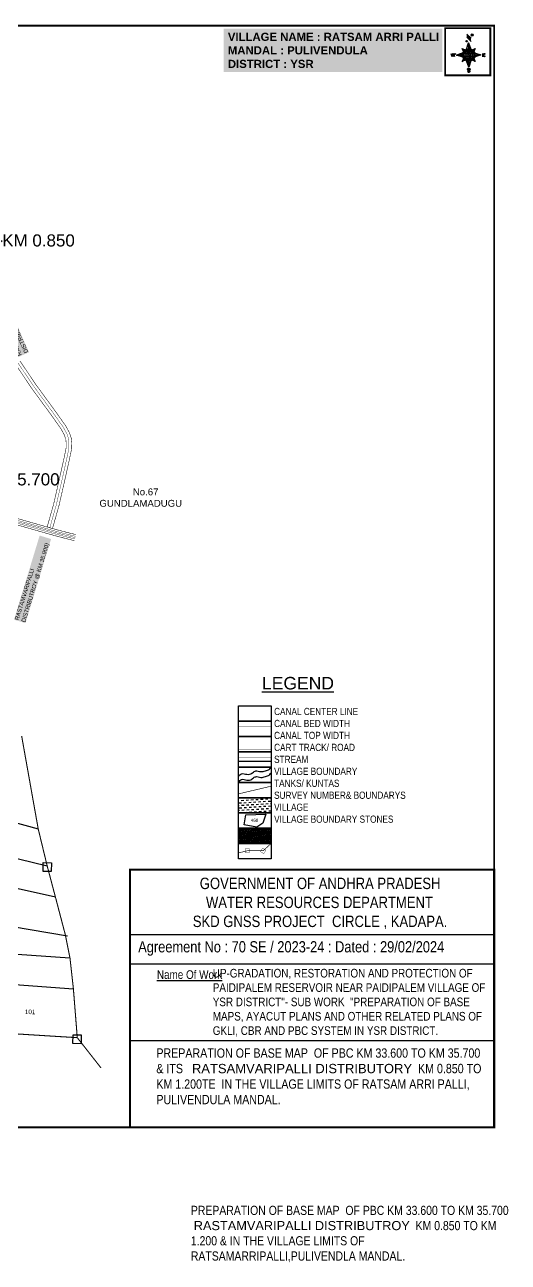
# Model space of a CAD drawing. Header units: millimetres. Extents: x 199975 to 213977, y 1596339 to 1602679.
# Drawn here: x 202735 to 204129, y 1598746 to 1602316 of the extents above; entities that cross this region are included whole.
import ezdxf
from ezdxf import colors
from ezdxf.entities.mleader import LeaderData, LeaderLine
from ezdxf.enums import TextEntityAlignment as Align
from ezdxf.math import Vec2, Vec3

# ---------------------------------------------------------------- set-up
doc = ezdxf.new("R2010")
doc.units = ezdxf.units.MM
doc.linetypes.add('ACAD_ISO02W100', pattern=[15, 12, -3])
doc.linetypes.add('HIDDEN2', pattern=[0.1875, 0.125, -0.0625])
for name, color, linetype in [('AQUADUCT', 1, 'Continuous'), ('bord', 1, 'Continuous'), ('CANAL1', 7, 'Continuous'), ('FRAME 025', 7, 'Continuous'), ('PLOT', 7, 'Continuous'), ('PLOT NO', 7, 'Continuous'), ('ROADS', 1, 'Continuous'), ('STRUCTURE', 5, 'Continuous'), ('TABLE', 7, 'Continuous'), ('tank', 4, 'Continuous'), ('TEXT', 1, 'Continuous'), ('text2', 7, 'Continuous'), ('TITLEBLOCK', 7, 'Continuous'), ('VILLAGE', 7, 'Continuous'), ('VILLAGE BOUNDARY', 5, 'Continuous'), ('VILLAGE BOUNDARY STONES', 1, 'Continuous'), ('VILLAGE BOUNDRY', 5, 'Continuous'), ('VILLAGE STONES', 240, 'Continuous')]:
    doc.layers.add(name, color=color, linetype=linetype)
doc.styles.add('A', font='arial.ttf')
doc.styles.add('ARIALN', font='ARIALN.TTF')
doc.styles.get("Standard").update_dxf_attribs({"font": 'arial.ttf'})
doc.linetypes.add('DOTS', pattern='A,1e-06,-3,["●",Standard,S=3,R=0,X=-1.25,Y=-1.25],-3', length=6.000001)
pattern_1 = [(267.297113149, (-8720374.938, 50637915.138), (10.5367255337, -0.497431438), [])]
pattern_2 = [(357.297113149, (-8720374.938, 50637915.138), (0.497431438, 10.5367255337), [])]

# ---------------------------------------------------------------- blocks, each defined once
blk = doc.blocks.new('*X13')
at = {"color": 0, "linetype": 'Continuous'}
for p, q in [((6321.6, 240.5), (6322.3, 241.2)), ((6321.6, 240.3), (6322.3, 241)), ((6321.6, 240.1), (6322.3, 240.8)), ((6321.6, 239.9), (6322.4, 240.7)), ((6321.6, 239.8), (6322.4, 240.6)), ((6321.6, 239.6), (6322.5, 240.5)), ((6321.6, 239.4), (6322.5, 240.3)), ((6321.6, 239.2), (6322.6, 240.2)), ((6321.7, 239.1), (6322.6, 240.1)), ((6321.8, 240.8), (6322.4, 241.4)), ((6321.8, 239), (6322.7, 240)), ((6321.8, 239), (6322.8, 239.9)), ((6321.9, 238.9), (6322.9, 239.8)), ((6322, 238.8), (6323, 239.7)), ((6322.1, 241.3), (6322.4, 241.6)), ((6322.1, 238.7), (6323.1, 239.6)), ((6322.2, 238.6), (6323.1, 239.6)), ((6322.3, 238.5), (6323.2, 239.5)), ((6322.4, 238.5), (6323.3, 239.4)), ((6322.5, 238.4), (6323.4, 239.3)), ((6322.7, 238.4), (6323.6, 239.3)), ((6322.8, 238.3), (6323.7, 239.2)), ((6322.9, 238.3), (6323.8, 239.1)), ((6323.1, 238.2), (6323.9, 239.1)), ((6323.2, 238.2), (6324, 239)), ((6323.3, 238.2), (6324.2, 239)), ((6323.5, 238.1), (6324.3, 238.9)), ((6323.7, 238.1), (6324.4, 238.9)), ((6323.8, 238.1), (6324.6, 238.8)), ((6324.1, 238.2), (6324.7, 238.8)), ((6324.3, 238.3), (6324.9, 238.8)), ((6324.6, 238.3), (6325.1, 238.8)), ((6324.8, 238.4), (6325.2, 238.8)), ((6325.1, 238.5), (6325.4, 238.8)), ((6325.4, 238.6), (6325.6, 238.8))]:
    blk.add_line(p, q, dxfattribs=at)
blk = doc.blocks.new('*X12')
at = {"color": 0, "linetype": 'Continuous'}
for p, q in [((6324.4, 240.3), (6324.5, 240.4)), ((6324.6, 240.3), (6324.8, 240.5)), ((6324.7, 240.2), (6325, 240.5)), ((6324.8, 240.2), (6325.2, 240.6)), ((6325, 240.1), (6325.5, 240.6)), ((6325.1, 240.1), (6325.6, 240.6)), ((6325.2, 240), (6325.8, 240.6)), ((6325.3, 240), (6326, 240.6)), ((6325.4, 239.9), (6326.1, 240.6)), ((6325.5, 239.8), (6326.2, 240.5)), ((6325.6, 239.8), (6326.3, 240.5)), ((6325.7, 239.7), (6326.5, 240.4)), ((6325.9, 239.6), (6326.6, 240.3)), ((6326, 239.5), (6326.7, 240.3)), ((6326, 239.4), (6326.8, 240.2)), ((6326.1, 239.3), (6327, 240.2)), ((6326.2, 239.3), (6327.1, 240.1)), ((6326.3, 239.2), (6327.1, 240)), ((6326.4, 239.1), (6327.2, 239.9)), ((6326.5, 239), (6327.3, 239.8)), ((6326.5, 238.9), (6327.4, 239.7)), ((6326.6, 238.8), (6327.5, 239.6)), ((6326.7, 238.7), (6327.5, 239.5)), ((6326.8, 238.6), (6327.6, 239.4)), ((6326.8, 238.5), (6327.7, 239.3)), ((6326.8, 236.5), (6327.4, 237)), ((6326.9, 238.3), (6327.8, 239.2)), ((6326.9, 238.2), (6327.9, 239.1)), ((6326.9, 236.8), (6327.6, 237.4)), ((6327, 238.1), (6327.8, 239)), ((6327, 237.9), (6327.8, 238.8)), ((6327, 237.8), (6327.8, 238.6)), ((6327, 237.6), (6327.8, 238.4)), ((6327, 237.4), (6327.8, 238.2)), ((6327, 237.3), (6327.8, 238)), ((6327, 237.1), (6327.8, 237.9))]:
    blk.add_line(p, q, dxfattribs=at)
blk = doc.blocks.new('H')
at = {"layer": 'bord', "extrusion": (0.000427885, 0.004792, 0.999988)}
h = blk.add_hatch(dxfattribs=at)
h.set_pattern_fill('LINE', color=8, scale=84.387686, angle=-2.7029, style=0)
h.set_pattern_definition(pattern_2)
h.paths.add_polyline_path([(-492, 786, -0.090992), (-448, 775), (-486, 912)])
h = blk.add_hatch(dxfattribs=at)
h.set_pattern_fill('LINE', color=8, scale=84.387686, angle=-92.7029, style=0)
h.set_pattern_definition(pattern_1)
h.paths.add_polyline_path([(-625, 665, -0.090992), (-615, 710), (-751, 671)])
h = blk.add_hatch(dxfattribs=at)
h.set_pattern_fill('LINE', color=8, scale=84.387686, angle=-2.7029, style=0)
h.set_pattern_definition(pattern_2)
h.paths.add_polyline_path([(-504, 533, -0.090992), (-549, 543), (-510, 406)])
h = blk.add_hatch(dxfattribs=at)
h.set_pattern_fill('LINE', color=8, scale=84.387686, angle=-92.7029, style=0)
h.set_pattern_definition(pattern_1)
h.paths.add_polyline_path([(-246, 647), (-372, 653, -0.090992), (-382, 609)])
for p, q in [((-519, 1020, -1217), (-435, 927, -1216)), ((-516, 1087, -1217), (-432, 994, -1217)), ((-627, 794, -1216), (-567, 760, -1216)), ((-627, 794, -1216), (-584, 747, -1215)), ((-599, 731, -1215), (-627, 794, -1216)), ((-538, 774, -1216), (-487, 906, -1216)), ((-487, 906, -1216), (-493, 780, -1216)), ((-487, 906, -1216), (-448, 769, -1216)), ((-421, 753, -1216), (-359, 781, -1216)), ((-359, 781, -1216), (-405, 739, -1216)), ((-359, 781, -1216), (-392, 721, -1215)), ((-865, 701, -1215), (-847, 638, -1215)), ((-847, 700, -1215), (-829, 637, -1215)), ((-829, 699, -1215), (-811, 636, -1215)), ((-829, 699, -1215), (-811, 698, -1215)), ((-811, 698, -1215), (-794, 635, -1215)), ((-752, 665, -1215), (-615, 704, -1215)), ((-752, 665, -1215), (-625, 659, -1215)), ((-619, 614, -1215), (-752, 665, -1215)), ((-639, 526, -1214), (-606, 585, -1215)), ((-639, 526, -1214), (-593, 568, -1215)), ((-577, 553, -1215), (-639, 526, -1214)), ((-511, 400, -1214), (-549, 537, -1214)), ((-460, 533, -1215), (-511, 400, -1214)), ((-505, 527, -1214), (-511, 400, -1214)), ((-371, 513, -1214), (-431, 546, -1215)), ((-371, 513, -1214), (-414, 560, -1215)), ((-399, 576, -1215), (-371, 513, -1214)), ((-246, 641, -1215), (-383, 603, -1215)), ((-379, 693, -1215), (-246, 641, -1215)), ((-373, 647, -1215), (-246, 641, -1215)), ((-213, 669, -1215), (-217, 601, -1215)), ((-197, 600, -1215), (-194, 668, -1215))]:
    blk.add_line(p, q, dxfattribs=at)
at = {"layer": 'bord', "color": 8, "linetype": 'ByBlock', "extrusion": (0.000427885, 0.004792, 0.999988)}
for p, q in [((-493, 780, -1216), (-505, 527, -1214)), ((-373, 647, -1215), (-625, 659, -1215)), ((-378, 616, -1215), (-623, 628, -1215)), ((-375, 679, -1215), (-620, 691, -1215)), ((-392, 585, -1215), (-611, 595, -1215)), ((-386, 711, -1215), (-605, 722, -1215)), ((-420, 555, -1215), (-587, 562, -1215)), ((-411, 744, -1216), (-578, 752, -1216))]:
    blk.add_line(p, q, dxfattribs=at)
at = {"layer": 'bord', "extrusion": (0.000427885, 0.004792, 0.999988), "elevation": -1212}
for points, const_width in [([(-522, 960), (-516, 1093)], 1.61), ([(-434, 933), (-428, 1066)], 1.61), ([(-870, 707), (-846, 706)], 0.642), ([(-829, 643), (-855, 644)], 0.642), ([(-829, 643), (-821, 678)], 0.642), ([(-811, 642), (-784, 641)], 0.642), ([(-793, 641), (-782, 694)], 0.642), ([(-177, 605), (-226, 607)], 0.706), ([(-223, 676), (-174, 673)], 0.706), ([(-195, 645), (-185, 644)], 0.706)]:
    blk.add_lwpolyline(points, dxfattribs=dict(at, const_width=const_width))
for points, const_width in [([(-414, 1073, 1), (-398, 1058, 1)], 22.3), ([(-530, 950, 1), (-520, 939, 1)], 14.8), ([(-776, 697, 1), (-769, 690, 1)], 8.9), ([(-180, 618, 1), (-173, 611, 1)], 9.79), ([(-178, 667, 1), (-171, 660, 1)], 9.79), ([(-525, 322, 1), (-533, 329, 1)], 11.1), ([(-490, 362, 1), (-498, 369, 1)], 11.1)]:
    blk.add_lwpolyline(points, format="xyb", close=True, dxfattribs=dict(at, const_width=const_width))
for points in [[(-537, 317), (-531, 310), (-520, 307), (-505, 307), (-494, 310), (-486, 318), (-487, 326), (-491, 333), (-494, 336), (-503, 341), (-522, 347), (-530, 352), (-534, 355), (-537, 363), (-537, 373), (-530, 381), (-520, 384), (-504, 384), (-493, 380), (-487, 373)], [(-522, 348), (-526, 354), (-528, 361), (-528, 371), (-526, 375), (-521, 381), (-515, 384)], [(-505, 307), (-499, 312), (-497, 319), (-497, 327), (-501, 335), (-509, 343)]]:
    blk.add_lwpolyline(points, dxfattribs=at)
at = {"layer": 'bord', "extrusion": (0.000427885, 0.004792, 0.999988)}
for centre, radius in [((-406, 1065, -1212), 22.3), ((-498, 659, -1212), 127), ((-525, 944, -1212), 14.8), ((-773, 694, -1212), 8.9), ((-177, 615, -1212), 9.79), ((-174, 663, -1212), 9.79), ((-529, 325, -1212), 11.1), ((-494, 365, -1212), 11.1)]:
    blk.add_circle(centre, radius, dxfattribs=at)
at = {"layer": 'bord', "color": 8, "linetype": 'ByBlock', "extrusion": (0.000427885, 0.004792, 0.999988)}
for centre, radius, start, end in [((-482, 658, -1212), 128, 94.9254, 259.6691), ((-437, 656, -1212), 141, 113.2864, 241.308), ((-316, 651, -1212), 222, 142.5892, 212.0053), ((-560, 662, -1212), 141, 293.2864, 61.308), ((-681, 668, -1212), 222, 322.5892, 32.0053), ((-515, 660, -1212), 128, 274.9254, 79.6691)]:
    blk.add_arc(centre, radius, start, end, dxfattribs=at)
at = {"layer": 'bord', "extrusion": (0.000427885, 0.004792, 0.999988)}
for points in [[(-516, 1093, -1212), (-431, 1000, -1212), (-519, 1026, -1212), (-434, 933, -1212)], [(-864, 707, -1212), (-846, 706, -1212), (-846, 644, -1212), (-829, 643, -1212)], [(-829, 705, -1212), (-811, 704, -1212), (-811, 642, -1212), (-793, 641, -1212)], [(-193, 674, -1212), (-197, 606, -1212), (-213, 675, -1212), (-216, 607, -1212)]]:
    blk.add_solid(points, dxfattribs=at)
at = {"layer": 'bord', "extrusion": (0.000427885, 0.004792, 0.999988), "xscale": 7.977342409717546, "yscale": 7.977342409717546, "zscale": 7.977342409717546, "rotation": 138.0840426661453}
for name, p in [('*X12', (38301, -31929, -1212)), ('*X13', (38314, -31951, -1212))]:
    blk.add_blockref(name, p, dxfattribs=at)

msp = doc.modelspace()

# ---------------------------------------------------------------- hatches: boundary and pattern name
at = {"layer": 'tank'}
h = msp.add_hatch(dxfattribs=at)
h.set_pattern_fill('DASH', color=256, scale=55.989544, angle=3.5405, style=0)
h.set_pattern_definition([(3.5405362, (-152977.7506, 818047.876), (6.55313283, 7.41753713), [6.99869298, -6.99869298])])
h.paths.add_polyline_path([(203351, 1600086.2), (203445, 1600086.2), (203445, 1600042.1), (203351, 1600042.1)])
at = {"layer": 'VILLAGE', "linetype": 'Continuous'}
h = msp.add_hatch(dxfattribs=at)
h.set_pattern_fill('SACNCR', color=256, scale=37.606301, angle=1.5303, style=0)
h.set_pattern_definition([(46.53031993, (-152977.7506, 818047.8758), (-2.558657025, 2.42550283), []), (46.53031993, (-152975.2585, 818047.9423), (-2.558657025, 2.42550283), [0, -3.525590696])])
h.paths.add_polyline_path([(203351, 1599998), (203445, 1599998), (203445, 1599954), (203351, 1599954)])

# ---------------------------------------------------------------- linework, layer by layer
at = {"color": 5}
for points, const_width in [([(199977.5, 1602313.1), (204088.1, 1602313.1), (204088.1, 1599135.1), (199977.5, 1599135.1)], 5.6), ([(204088.1, 1599135.1), (203037.9, 1599135.1), (203037.9, 1599878.6), (204088.1, 1599878.6)], 6.16)]:
    msp.add_lwpolyline(points, close=True, dxfattribs=dict(at, const_width=const_width))
at = {"layer": 'CANAL1', "color": 200, "const_width": 1.5}
for points in [[(202799.4, 1600868), (202817.8, 1600932.9), (202834.1, 1601004.3), (202848.2, 1601067.4), (202853.9, 1601095.4), (202854.1, 1601109.2), (202852.9, 1601120.2), (202848.7, 1601132.6), (202838.9, 1601150.4), (202811.3, 1601189.5), (202752.3, 1601270.3), (202707.8, 1601336.6)], [(202814.8, 1600863.6), (202833.3, 1600928.9), (202849.7, 1601000.8), (202863.8, 1601064.1), (202869.8, 1601093.6), (202870.2, 1601109.9), (202868.6, 1601123.7), (202863.4, 1601139), (202852.5, 1601158.9), (202824.3, 1601198.8), (202765.4, 1601279.5), (202720.8, 1601345.9)], [(202594.4, 1600906.7), (202805.1, 1600846.6), (202829.6, 1600839.8), (202841, 1600836.9), (202861.2, 1600831.6), (202877.6, 1600827.7)], [(202599.2, 1600924), (202810, 1600863.9), (202834.2, 1600857.2), (202845.6, 1600854.3), (202865.6, 1600849.1), (202882.4, 1600845.1)]]:
    msp.add_lwpolyline(points, dxfattribs=at)
at = {"layer": 'CANAL1', "color": 1, "linetype": 'HIDDEN2', "ltscale": 4, "const_width": 1}
for points in [[(202807.1, 1600865.8), (202825.5, 1600930.9), (202841.9, 1601002.6), (202856, 1601065.8), (202861.9, 1601094.5), (202862.1, 1601109.5), (202860.8, 1601121.9), (202856.1, 1601135.8), (202845.7, 1601154.7), (202817.8, 1601194.2), (202758.9, 1601274.9), (202714.3, 1601341.3)], [(202596.8, 1600915.4), (202807.5, 1600855.3), (202831.9, 1600848.5), (202843.3, 1600845.6), (202863.4, 1600840.4), (202880, 1600836.4)]]:
    msp.add_lwpolyline(points, dxfattribs=at)
at = {"layer": 'CANAL1', "color": 5, "const_width": 1}
for points in [[(202595.7, 1600911.5), (202806.5, 1600851.4), (202830.9, 1600844.7), (202842.3, 1600841.7), (202862.4, 1600836.5), (202878.9, 1600832.5)], [(202597.9, 1600919.2), (202808.6, 1600859.1), (202832.9, 1600852.4), (202844.3, 1600849.4), (202864.4, 1600844.2), (202881.1, 1600840.2)]]:
    msp.add_lwpolyline(points, dxfattribs=at)
at = {"layer": 'CANAL1', "color": 1, "linetype": 'HIDDEN2', "ltscale": 100, "const_width": 0.461}
msp.add_lwpolyline([(203351, 1600328.7), (203445, 1600328.7)], dxfattribs=at)
at = {"layer": 'CANAL1', "color": 5, "ltscale": 100, "const_width": 0.461}
for points in [[(203445, 1600291.5), (203351, 1600291.5)], [(203445, 1600277.7), (203351, 1600277.7)]]:
    msp.add_lwpolyline(points, dxfattribs=at)
at = {"layer": 'CANAL1', "color": 1, "ltscale": 100, "const_width": 0.461}
for points in [[(203445, 1600256.6), (203351, 1600256.6)], [(203445, 1600224.4), (203351, 1600224.4)]]:
    msp.add_lwpolyline(points, dxfattribs=at)
at = {"layer": 'FRAME 025', "lineweight": -3, "elevation": 8.8}
for points in [[(203037.9, 1599691.8), (204087.9, 1599691.8)], [(203037.7, 1599607.1), (204088.3, 1599607.1)], [(203037.8, 1599385.7), (204086.3, 1599385.7)]]:
    msp.add_lwpolyline(points, dxfattribs=at)
at = {"layer": 'PLOT'}
for points in [[(202520.3, 1600065.9), (202773.3, 1599996.3)], [(202799.3, 1599889), (202467.2, 1599969.2)], [(202481.7, 1599875.9), (202822.8, 1599800.1)], [(202369.1, 1599793.6), (202424.6, 1599718.5), (202458.8, 1599733.3), (202509.8, 1599749.7), (202514.9, 1599744.3), (202590.2, 1599732.9), (202857.6, 1599687.9)], [(202865, 1599623.2), (202601.5, 1599641.7)], [(202601, 1599555.2), (202874.8, 1599534.7)]]:
    msp.add_lwpolyline(points, dxfattribs=at)
at = {"layer": 'PLOT NO'}
for points in [[(203351, 1600350.7), (203445, 1600350.7), (203445, 1600306.6), (203351, 1600306.6)], [(203351, 1600306.6), (203445, 1600306.6), (203445, 1600262.5), (203351, 1600262.5)], [(203351, 1600262.5), (203445, 1600262.5), (203445, 1600218.5), (203351, 1600218.5)], [(203351, 1600218.5), (203445, 1600218.5), (203445, 1600174.4), (203351, 1600174.4)], [(203351, 1600174.4), (203445, 1600174.4), (203445, 1600130.3), (203351, 1600130.3)], [(203351, 1600130.3), (203445, 1600130.3), (203445, 1600086.2), (203351, 1600086.2)], [(203351, 1600086.2), (203445, 1600086.2), (203445, 1600042.1), (203351, 1600042.1)], [(203351, 1600042.1), (203445, 1600042.1), (203445, 1599998), (203351, 1599998)], [(203351, 1599998), (203445, 1599998), (203445, 1599954), (203351, 1599954)], [(203351, 1599954), (203445, 1599954), (203445, 1599909.9), (203351, 1599909.9)]]:
    msp.add_lwpolyline(points, close=True, dxfattribs=at)
msp.add_lwpolyline([(203366.8, 1600007.9), (203371.6, 1600036.9), (203429.6, 1600038.2), (203421.2, 1600012.8), (203403.7, 1600001.1), (203366.8, 1600007.9)], dxfattribs=at)
at = {"layer": 'PLOT NO', "color": 4}
for points in [[(203351, 1600147.1), (203359.6, 1600155.4), (203374.8, 1600153.6), (203389.5, 1600156.5), (203393.8, 1600160), (203403.8, 1600163.4), (203411.6, 1600162.1), (203419.4, 1600161.3), (203425.2, 1600163.1), (203437.4, 1600166.4), (203445, 1600174.4)], [(203351, 1600130.6), (203359.6, 1600138.9), (203374.8, 1600137.1), (203389.5, 1600139.9), (203393.8, 1600143.5), (203403.8, 1600146.9), (203411.6, 1600145.6), (203419.4, 1600144.7), (203425.2, 1600146.6), (203437.4, 1600149.9), (203445, 1600157.9)]]:
    msp.add_spline(points, degree=3, dxfattribs=at)
at = {"layer": 'ROADS', "ltscale": 0.15, "const_width": 0.922}
msp.add_lwpolyline([(203351, 1600201), (203445, 1600201)], dxfattribs=at)
at = {"layer": 'ROADS', "linetype": 'DOTS', "ltscale": 0.5}
msp.add_lwpolyline([(203351, 1600191.8), (203445, 1600191.8)], dxfattribs=at)
at = {"layer": 'text2', "color": 200, "const_width": 5.33, "elevation": 0}
msp.add_lwpolyline([(204077.2, 1602306), (203946.9, 1602306), (203946.9, 1602170.1), (204077.2, 1602170.1)], close=True, dxfattribs=at)
at = {"layer": 'VILLAGE BOUNDARY', "const_width": 3}
for points in [[(202725.6, 1600264), (202773.3, 1599996.3), (202799.3, 1599889), (202822.8, 1599800.1), (202851.2, 1599691.9), (202865, 1599623.2), (202874.8, 1599534.7), (202886, 1599393.8)], [(202954.5, 1599306.5), (202886, 1599393.8), (202619.5, 1599410.4)]]:
    msp.add_lwpolyline(points, dxfattribs=at)
at = {"layer": 'VILLAGE BOUNDARY STONES'}
for points in [[(202787.9, 1599898.8), (202811.4, 1599898.3), (202810.9, 1599872.9), (202787.3, 1599873.4)], [(202874, 1599402.4), (202897.6, 1599401.9), (202897, 1599376.5), (202873.5, 1599377)]]:
    msp.add_lwpolyline(points, close=True, dxfattribs=at)
at = {"layer": 'VILLAGE BOUNDRY', "linetype": 'ACAD_ISO02W100', "ltscale": 2, "const_width": 1.84}
for points in [[(203351, 1600097.2), (203445, 1600119.3)], [(203351, 1599927), (203377, 1599933.1), (203422, 1599933.1), (203445, 1599954)]]:
    msp.add_lwpolyline(points, dxfattribs=at)
at = {"layer": 'VILLAGE STONES', "const_width": 0.936}
for points in [[(203371.4, 1599939.5), (203383, 1599938.2), (203381.7, 1599926.6), (203370.1, 1599927.9)], [(203413.8, 1599930.9), (203420.2, 1599940.7), (203430, 1599934.4), (203423.6, 1599924.6)]]:
    msp.add_lwpolyline(points, close=True, dxfattribs=at)

# ---------------------------------------------------------------- block references
at = {"layer": 'AQUADUCT', "color": 1, "xscale": 0.1400994217960791, "yscale": 0.1400994217960791, "zscale": 0.1400994217960791, "rotation": 3.078330600073182}
msp.add_blockref('H', (204089.3, 1602141, 170.6), dxfattribs=at)

# ---------------------------------------------------------------- texts
at = {"layer": 'PLOT NO'}
for s, height, rotation, p in [('468', 9.22, 358.6877, (203397.1, 1600020.9)), ('101', 13.16, 358.7578, (202750, 1599468.3))]:
    msp.add_text(s, height=height, rotation=rotation, dxfattribs=at).set_placement(p, align=Align.MIDDLE_CENTER)
at = {"layer": 'STRUCTURE', "color": 5, "char_height": 12, "attachment_point": 1, "bg_fill": 1, "box_fill_scale": 1.1, "bg_fill_color": 7, "bg_fill_true_color": 16777215, "bg_fill_transparency": 0}
for s, insert, width, rotation in [('RASTAMVARIPALLI DISTRIBUTROY ', (202715.9, 1601358.7), 237.379, 113.8385), ('RASTAMVARIPALLI DISTRIBUTROY @ KM 35.900)', (202705.2, 1600600.5), 251.233, 73.0741)]:
    msp.add_mtext(s, dxfattribs=dict(at, insert=insert, width=width, rotation=rotation))
at = {"layer": 'TABLE', "extrusion": (0.000201441, 0.004807, 0.999988), "style": 'A'}
msp.add_text('%%ULEGEND', height=36.14, rotation=359.9999, dxfattribs=at).set_placement((203522.4, 1600397.8, 7733.9), align=Align.MIDDLE)
at = {"layer": 'TEXT', "insert": (202950, 1600978.3), "char_height": 19.816, "width": 234.311, "attachment_point": 1}
msp.add_mtext('\\pi65.46609;    No.67 \\P\\pi-0.19299;GUNDLAMADUGU', dxfattribs=at)
at = {"layer": 'text2', "insert": (203320.2, 1602292.8), "char_height": 23.426, "width": 606.837, "attachment_point": 1, "bg_fill": 1, "box_fill_scale": 1.5, "bg_fill_color": 9, "bg_fill_transparency": 0}
msp.add_mtext('{\\fArial|b1|i0|c0|p34;\\C1;VILLAGE NAME :\\C5; RATSAM ARRI PALLI\\P\\C1;MANDAL : \\C5;PULIVENDULA \\P\\C1;DISTRICT : \\C5;YSR}', dxfattribs=at)
at = {"layer": 'TITLEBLOCK', "extrusion": (0.000201441, 0.004807, 0.999988), "style": 'ARIALN'}
msp.add_text('%%UName Of Work', height=24.843, rotation=359.9999, dxfattribs=at).set_placement((203115.7, 1599544.7, 7735.7))
at = {"layer": 'TITLEBLOCK', "extrusion": (0.000201441, 0.004807, 0.999988), "attachment_point": 1, "text_direction": (1, -1e-06, -0.000201), "style": 'ARIALN'}
for s, insert, char_height, width in [('CANAL CENTER LINE \\PCANAL BED WIDTH {\\H1.52882x; }\\PCANAL TOP WIDTH {\\H1.35255x; }\\PCART TRACK/ ROAD{\\H1.4113x; }\\PSTREAM {\\H1.39172x; }\\PVILLAGE BOUNDARY{\\H1.39825x; }\\PTANKS/ KUNTAS{\\H1.39607x; }\\PSURVEY NUMBER& BOUNDARYS{\\H1.3968x; }\\PVILLAGE{\\H1.39655x; }\\PVILLAGE BOUNDARY STONES{\\H1.39664x; }', (203453.5, 1600345.2), 20.706, 434.111), ('\\pi42.98489;GOVERNMENT OF ANDHRA PRADESH  \\P\\pi60.85715;WATER RESOURCES DEPARTMENT      \\P\\pi22.894;SKD GNSS PROJECT  CIRCLE , KADAPA.', (203196.2, 1599855.4, 3.8), 32.854, 774.864), ('Agreement No : 70 SE / 2023-24 : Dated : 29/02/2024', (203061.7, 1599672.2, 2.9), 32.296, 1042.471), ('UP-GRADATION, RESTORATION AND PROTECTION OF PAIDIPALEM RESERVOIR NEAR PAIDIPALEM VILLAGE OF YSR DISTRICT"- SUB WORK  "PREPARATION OF BASE MAPS, AYACUT PLANS AND OTHER RELATED PLANS OF GKLI, CBR AND PBC SYSTEM IN YSR DISTRICT.', (203276.7, 1599592.3, 3.5), 24.843, 801.901), ('PREPARATION OF BASE MAP  OF PBC KM {\\C1;33.600} TO KM {\\C1;35.700 }& ITS   {\\fArial|b0|i0|c0|p34;\\C5;RATSAMVARIPALLI DISTRIBUTORY\\fArial Narrow|b0|i0|c0|p34;\\C1;  }KM {\\C1;0.850 }TO KM {\\C1;1.200TE  }IN THE VILLAGE LIMITS OF {\\C5;RATSAM ARRI PALLI}, {\\C5;PULIVENDULA} MANDAL.', (203114, 1599362.9, 0.9), 26.8226, 951.067), ('PREPARATION OF BASE MAP  OF PBC KM 33.600 TO KM 35.700 {\\C1;\\P} {\\fArial|b0|i0|c0|p34;\\C5;RASTAMVARIPALLI DISTRIBUTROY\\fArial Narrow|b0|i0|c0|p34;\\C1;  }KM {\\C1;0.850 }TO KM {\\C1;1.200 & }IN THE VILLAGE LIMITS OF {\\C5;RATSAMARRIPALLI},{\\C5;PULIVENDLA} MANDAL.', (203213.5, 1598908.8, -3.4), 26.3147, 933.055)]:
    msp.add_mtext(s, dxfattribs=dict(at, insert=insert, char_height=char_height, width=width))

# ---------------------------------------------------------------- leaders
at = {"layer": 'VILLAGE STONES', "color": 1}
ml = msp.add_multileader_mtext('Standard', dxfattribs=at)
ml.set_content('KM 0.850', color=1)
ml.set_leader_properties()
ml.build(insert=Vec2(0, 0))
ml.multileader.update_dxf_attribs({"dogleg_length": 0.36, "arrow_head_size": 30})
ctx = ml.context
ctx.base_point, ctx.char_height, ctx.arrow_head_size, ctx.landing_gap_size, ctx.plane_origin = Vec3(202669.5, 1601693.4), 35, 30, 0.09, Vec3(202495.8, 1601667.1)
notes = []
notes.append((ctx, [(0, (1, 1, 0), (202669.5, 1601693.4), (1, 0), 1.396927018504357e-11, [(0, [(202571.6, 1601617.6)], 0, [])])]))
ctx.mtext.insert, ctx.mtext.flow_direction = Vec3(202669.6, 1601711.2), 5
ml = msp.add_multileader_mtext('Standard', dxfattribs=at)
ml.set_content('KM 35.700', color=1)
ml.set_leader_properties()
ml.build(insert=Vec2(0, 0))
ml.multileader.update_dxf_attribs({"dogleg_length": 0.36, "arrow_head_size": 30})
ctx = ml.context
ctx.base_point, ctx.char_height, ctx.arrow_head_size, ctx.landing_gap_size, ctx.plane_origin = Vec3(202598.4, 1601004.2), 35, 30, 0.09, Vec3(202424.7, 1600977.9)
notes.append((ctx, [(0, (1, 1, 0), (202598.4, 1601004.2), (1, 0), 1.396927018504357e-11, [(0, [(202571.3, 1600922)], 0, [])])]))
ctx.mtext.insert, ctx.mtext.flow_direction = Vec3(202598.5, 1601022), 5
for ctx, leaders in notes:
    for number, flags, end, landing, length, lines in leaders:
        leader = LeaderData()
        leader.index, (leader.has_last_leader_line, leader.has_dogleg_vector, leader.attachment_direction) = number, flags
        leader.last_leader_point, leader.dogleg_vector, leader.dogleg_length = Vec3(end), Vec3(landing), length
        for number, points, colour, breaks in lines:
            line = LeaderLine()
            line.index, line.vertices, line.color, line.breaks = number, Vec3.list(points), colors.encode_raw_color(colour), breaks
            leader.lines.append(line)
        ctx.leaders.append(leader)

doc.saveas('drawing.dxf')
